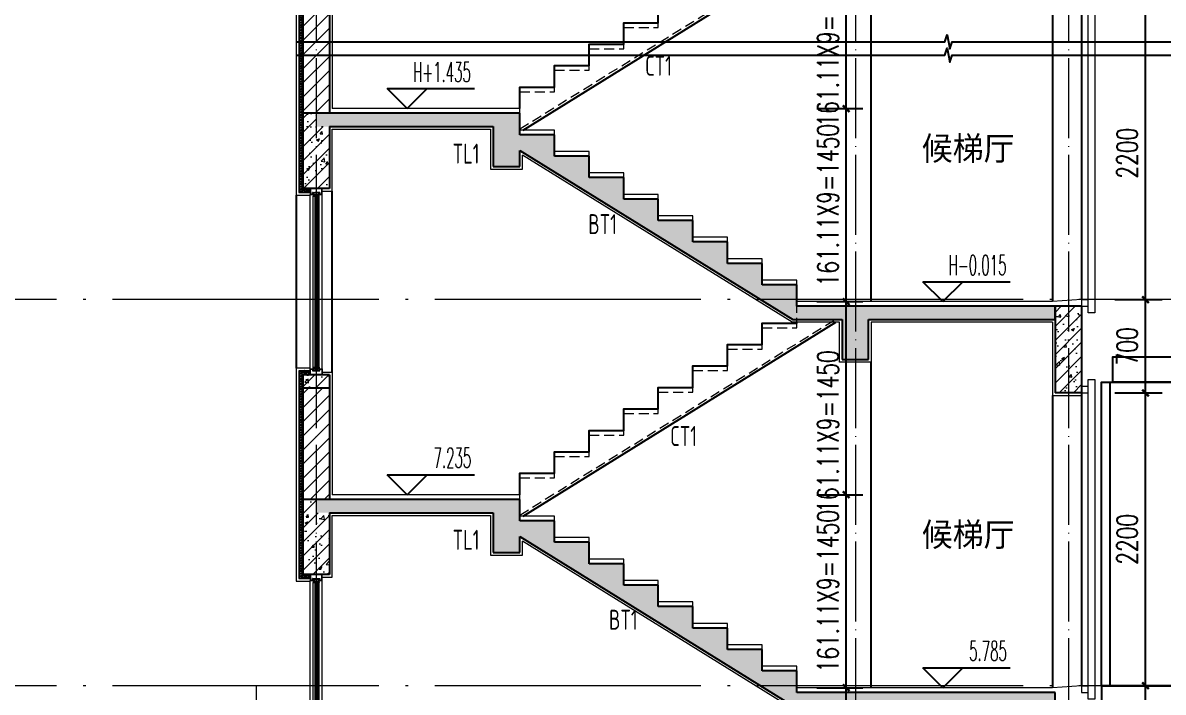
# Model space of a CAD drawing. Extents: x -1712635 to -854203, y -534641 to -21985.
# Drawn here: x -1003817 to -995250, y -115491 to -110464 of the extents above; entities that cross this region are included whole.
import ezdxf
from ezdxf.enums import TextEntityAlignment as Align

# ---------------------------------------------------------------- set-up
doc = ezdxf.new("R2010")
doc.units = 0
doc.header["$LTSCALE"] = 1000
doc.linetypes.add('DOTE', pattern=[2.42, 2, -0.2, 0.02, -0.2])
doc.linetypes.add('HIDDEN', pattern=[0.375, 0.25, -0.125])
doc.layers.get('0').update_dxf_attribs({"linetype": 'CONTINUOUS'})
doc.layers.get('Defpoints').update_dxf_attribs({"linetype": 'CONTINUOUS'})
for name, color, linetype in [('DIM_ELEV', 3, 'CONTINUOUS'), ('DIM_SYMB', 3, 'CONTINUOUS'), ('PUB_DIM', 3, 'CONTINUOUS'), ('PUB_TEXT', 2, 'CONTINUOUS'), ('TEXT', 2, 'CONTINUOUS'), ('WALL', 2, 'CONTINUOUS'), ('尺寸标注', 86, 'CONTINUOUS'), ('看线', 251, 'CONTINUOUS'), ('立面-看线', 251, 'CONTINUOUS'), ('设备', 253, 'CONTINUOUS')]:
    doc.layers.add(name, color=color, linetype=linetype)
for name, color, linetype, lineweight in [('DOTE', 19, 'DOTE', 9), ('PUB_HATCH', 8, 'CONTINUOUS', 9), ('S_WINDOW', 144, 'CONTINUOUS', 15), ('STAIR', 2, 'CONTINUOUS', 18), ('WINDOW', 144, 'CONTINUOUS', 15), ('内粉刷', 37, 'CONTINUOUS', 9), ('细细', 250, 'CONTINUOUS', 0)]:
    doc.layers.add(name, color=color, linetype=linetype, lineweight=lineweight)
doc.styles.add('_TCH_DIM', font='SIMPLEX.shx', dxfattribs={"width": 0.7, "bigfont": 'GBCBIG.shx'})
doc.styles.add('_TCH_DIM_T3', font='SIMPLEX', dxfattribs={"width": 0.705882, "bigfont": 'GBCBIG'})
doc.styles.add('TSSD_REIN', font='tssdeng.shx', dxfattribs={"width": 0.7, "height": 300, "bigfont": 'tssdchn.shx'})
doc.dimstyles.new('_TCH_ARCH&&50', dxfattribs={"dimtxt": 157.5, "dimasz": 50, "dimexe": 125, "dimexo": 150, "dimgap": 58.75, "dimtad": 1, "dimdec": 0, "dimzin": 0, "dimdsep": 46, "dimtxsty": '_TCH_DIM_T3', "dimblk": 'ARCHTICK', "dimcen": 0.09, "dimclrt": 7, "dimazin": 0, "dimtfac": 1, "dimtdec": 0, "dimtix": 1, "dimtmove": 2, "dimatfit": 3, "dimldrblk": 'ARCHTICK', "dimfxl": 0, "dimtolj": 1, "dimtzin": 0, "dimarcsym": 0})
pattern_1 = [(315, (-218910.2607, -140541.0897), (-1.767766953, -1.767766953), []), (315, (-218909.0822, -140541.0897), (-1.767766953, -1.767766953), [])]
pattern_2 = [(315, (-218910.2607, -141979.3279), (-1.767766953, -1.767766953), []), (315, (-218909.0822, -141979.3279), (-1.767766953, -1.767766953), [])]
pattern_3 = [(45, (0, 0), (-53.0330086, 53.0330086), []), (50, (0, 0), (215.178055, -18.82564), [22.5, -247.5]), (355, (0, 0), (-41.6254, 225.65764), [18, -198]), (100.4514, (17.93, -1.57), (173.552815, 206.831863), [19.122057, -210.342634]), (46.1842, (0, 60), (320.172315, -49.655704), [33.75, -371.25]), (96.6356, (26.68, 55.86), (280.39881, 292.23536), [28.68309, -315.5139]), (351.1842, (0, 60), (280.39858, 292.23558), [27, -297]), (21, (30, 45), (179.072116, -120.785667), [22.5, -247.5]), (326, (30, 45), (72.9946, 217.545014), [18, -198]), (71.4514, (44.92, 34.93), (252.06679, 96.75915), [19.122057, -210.342634]), (37.5, (0, 0), (3.6479566, 99.868156), [0, -195.6, 0, -201, 0, -198.75]), (7.5, (0, 0), (78.920861, 118.323514), [0, -114.6, 0, -191.1, 0, -75.75]), (327.5, (-66.9, 0), (160.146731, -6.7664615), [0, -75, 0, -234, 0, -310.5]), (317.5, (-96.9, 0), (174.95585, 30.031495), [0, -97.5, 0, -155.4, 0, -220.5])]

# ---------------------------------------------------------------- blocks, each defined once
blk = doc.blocks.new('zrszerf')
at = {"layer": '细细'}
h = blk.add_hatch(dxfattribs=at)
h.set_pattern_fill('金属', color=256, style=0)
h.set_pattern_definition(pattern_1)
h.paths.add_polyline_path([(257694.9, 608543.3), (257714.9, 608543.3), (257714.9, 608556.8), (257764.9, 608556.8), (257764.9, 608543.3), (257784.9, 608543.3), (257784.9, 608588.3), (257694.9, 608588.3)])
h.paths.add_polyline_path([(257712.9, 608558.8), (257712.9, 608545.3), (257696.9, 608545.3), (257696.9, 608586.3), (257782.9, 608586.3), (257782.9, 608545.3), (257766.9, 608545.3), (257766.9, 608558.8)], flags=16)
h = blk.add_hatch(dxfattribs=at)
h.set_pattern_fill('金属', color=256, style=0)
h.set_pattern_definition(pattern_1)
h.paths.add_polyline_path([(257762.4, 608554.8), (257762.4, 608529.8), (257750.4, 608529.8), (257750.4, 608539.8), (257729.4, 608539.8), (257729.4, 608529.8), (257717.4, 608529.8), (257717.4, 608554.8)])
h.paths.add_polyline_path([(257719.4, 608552.8), (257719.4, 608531.8), (257727.4, 608531.8), (257727.4, 608541.8), (257752.4, 608541.8), (257752.4, 608531.8), (257760.4, 608531.8), (257760.4, 608552.8)], flags=16)
h = blk.add_hatch(color=256, dxfattribs=at)
edge = h.paths.add_edge_path()
edge.add_line((257735.4, 608539.8), (257735.4, 608527.8))
edge.add_arc((257739.9, 608519.5), 9.44, 61.51755, 118.48245, ccw=False)
edge.add_line((257744.4, 608527.8), (257744.4, 608539.8))
edge.add_arc((257739.9, 608548.1), 9.44, 241.51755, 298.48245, ccw=False)
h = blk.add_hatch(dxfattribs=at)
h.set_pattern_fill('金属', color=256, style=0)
h.set_pattern_definition(pattern_2)
h.paths.add_polyline_path([(257694.9, 607233.3), (257714.9, 607233.3), (257714.9, 607219.8), (257764.9, 607219.8), (257764.9, 607233.3), (257784.9, 607233.3), (257784.9, 607188.3), (257694.9, 607188.3)])
h.paths.add_polyline_path([(257712.9, 607217.8), (257712.9, 607231.3), (257696.9, 607231.3), (257696.9, 607190.3), (257782.9, 607190.3), (257782.9, 607231.3), (257766.9, 607231.3), (257766.9, 607217.8)], flags=16)
h = blk.add_hatch(dxfattribs=at)
h.set_pattern_fill('金属', color=256, style=0)
h.set_pattern_definition(pattern_2)
h.paths.add_polyline_path([(257762.4, 607221.8), (257762.4, 607246.8), (257750.4, 607246.8), (257750.4, 607236.8), (257729.4, 607236.8), (257729.4, 607246.8), (257717.4, 607246.8), (257717.4, 607221.8)])
h.paths.add_polyline_path([(257719.4, 607223.8), (257719.4, 607244.8), (257727.4, 607244.8), (257727.4, 607234.8), (257752.4, 607234.8), (257752.4, 607244.8), (257760.4, 607244.8), (257760.4, 607223.8)], flags=16)
h = blk.add_hatch(color=256, dxfattribs=at)
edge = h.paths.add_edge_path()
edge.add_line((257735.4, 607236.8), (257735.4, 607248.8))
edge.add_arc((257739.9, 607257.1), 9.44, 241.51755, 298.48245)
edge.add_line((257744.4, 607248.8), (257744.4, 607236.8))
edge.add_arc((257739.9, 607228.5), 9.44, 61.51755, 118.48245)
at = {"layer": 'S_WINDOW'}
for p, q in [((257694.9, 607233.3), (257694.9, 608543.3)), ((257717.4, 607246.8), (257717.4, 608529.8)), ((257762.4, 607246.8), (257762.4, 608529.8)), ((257784.9, 607233.3), (257784.9, 608543.3))]:
    blk.add_line(p, q, dxfattribs=at)
for points in [[(257784.9, 608588.3), (257784.9, 608543.3), (257764.9, 608543.3), (257764.9, 608556.8), (257714.9, 608556.8), (257714.9, 608543.3), (257694.9, 608543.3), (257694.9, 608588.3)], [(257782.9, 608586.3), (257782.9, 608545.3), (257766.9, 608545.3), (257766.9, 608558.8), (257712.9, 608558.8), (257712.9, 608545.3), (257696.9, 608545.3), (257696.9, 608586.3)], [(257762.4, 608554.8), (257762.4, 608529.8), (257750.4, 608529.8), (257750.4, 608539.8), (257729.4, 608539.8), (257729.4, 608529.8), (257717.4, 608529.8), (257717.4, 608554.8)], [(257760.4, 608552.8), (257760.4, 608531.8), (257752.4, 608531.8), (257752.4, 608541.8), (257727.4, 608541.8), (257727.4, 608531.8), (257719.4, 608531.8), (257719.4, 608552.8)], [(257784.9, 607188.3), (257784.9, 607233.3), (257764.9, 607233.3), (257764.9, 607219.8), (257714.9, 607219.8), (257714.9, 607233.3), (257694.9, 607233.3), (257694.9, 607188.3)], [(257782.9, 607190.3), (257782.9, 607231.3), (257766.9, 607231.3), (257766.9, 607217.8), (257712.9, 607217.8), (257712.9, 607231.3), (257696.9, 607231.3), (257696.9, 607190.3)], [(257762.4, 607221.8), (257762.4, 607246.8), (257750.4, 607246.8), (257750.4, 607236.8), (257729.4, 607236.8), (257729.4, 607246.8), (257717.4, 607246.8), (257717.4, 607221.8)], [(257760.4, 607223.8), (257760.4, 607244.8), (257752.4, 607244.8), (257752.4, 607234.8), (257727.4, 607234.8), (257727.4, 607244.8), (257719.4, 607244.8), (257719.4, 607223.8)]]:
    blk.add_lwpolyline(points, close=True, dxfattribs=at)
at = {"layer": '细细'}
for points in [[(257729.4, 608529.8), (257729.4, 607246.8)], [(257735.4, 607248.8), (257735.4, 608539.8)], [(257744.4, 607248.8), (257744.4, 608539.8)], [(257750.4, 608529.8), (257750.4, 607246.8)]]:
    blk.add_lwpolyline(points, dxfattribs=at)
for points in [[(257735.4, 608539.8), (257735.4, 608527.8, -0.253805), (257744.4, 608527.8), (257744.4, 608539.8, -0.253805)], [(257735.4, 607236.8), (257735.4, 607248.8, 0.253805), (257744.4, 607248.8), (257744.4, 607236.8, 0.253805)]]:
    blk.add_lwpolyline(points, format="xyb", close=True, dxfattribs=at)
blk = doc.blocks.new('A$C3EC504A2')
at = {"layer": '设备', "color": 206}
for p, q in [((143.4, 1764), (-143.4, 1764)), ((-91.6, 1764), (-91.6, -1418.3)), ((82.9, 1764), (82.9, -1418.3)), ((82.9, 1764), (82.9, 1570.1)), ((-172.5, 1734.9), (-143, 1734.9)), ((-133, 1724.9), (-133, 1609.2)), ((132.9, 1724.9), (132.9, 1609.2)), ((172.5, 1734.9), (142.9, 1734.9)), ((-91.6, 1570.1), (-242.2, 1570.1)), ((-213.1, 1599.2), (-143, 1599.2)), ((242.2, 1570.1), (82.9, 1570.1)), ((213.1, 1599.2), (142.9, 1599.2)), ((-952.1, 1158.1), (-868.8, 1158.1)), ((-175, -1204.9), (-175, -869.8)), ((175, -1204.9), (175, -869.8)), ((300, -1037.9), (-300, -1037.9)), ((-959.6, -1298), (834.8, -1298)), ((-959.6, -1298), (-959.6, -1418.3)), ((834.8, -1298), (834.8, -1418.3)), ((-959.6, -1418.3), (834.8, -1418.3)), ((143.4, -1462), (-143.4, -1462)), ((-141.6, -1418.3), (-141.6, -1462)), ((-91.6, -1462), (-91.6, -1585.7)), ((82.9, -1462), (82.9, -1585.7)), ((132.9, -1418.3), (132.9, -1462)), ((-213.1, -1556.6), (-143, -1556.6)), ((-172.5, -1491.1), (-143, -1491.1)), ((-133, -1501.1), (-133, -1546.6)), ((132.9, -1501.1), (132.9, -1546.6)), ((172.5, -1491.1), (142.9, -1491.1)), ((213.1, -1556.6), (142.9, -1556.6)), ((242.2, -1585.7), (-242.2, -1585.7))]:
    blk.add_line(p, q, dxfattribs=at)
for points in [[(722.6, 1363.4), (722.6, 1158.1), (-868.8, 1158.1), (-868.8, 1363.4)], [(722.6, 1158.1), (722.6, -1298), (-959.6, -1298), (-959.6, 1158.1)]]:
    blk.add_lwpolyline(points, close=True, dxfattribs=at)
for points in [[(-959.6, 1158.1), (-892.8, 1158.1), (-892.8, -1298)], [(722.6, 1158.1), (805.8, 1158.1), (805.8, -1298)]]:
    blk.add_lwpolyline(points, dxfattribs=at)
for centre, radius, start, end in [((-143.4, 1734.9), 29.1, 90.00001, 180.00001), ((143.4, 1734.9), 29.1, 0.00001, 90.00001), ((-143, 1724.9), 10, 0.00001, 90.00001), ((142.9, 1724.9), 10, 90.00001, 180.00001), ((-213.1, 1570.1), 29.1, 90.00001, 180.00001), ((-143, 1609.2), 10, 270.00001, 0.00001), ((142.9, 1609.2), 10, 180.00001, 270.00001), ((213.1, 1570.1), 29.1, 0.00001, 90.00001), ((-143.4, -1491.1), 29.1, 90.00001, 180.00001), ((143.4, -1491.1), 29.1, 0.00001, 90.00001), ((-213.1, -1585.7), 29.1, 90.00001, 180.00001), ((-143, -1501.1), 10, 0.00001, 90.00001), ((-143, -1546.6), 10, 270.00001, 0.00001), ((142.9, -1501.1), 10, 90.00001, 180.00001), ((142.9, -1546.6), 10, 180.00001, 270.00001), ((213.1, -1585.7), 29.1, 0.00001, 90.00001)]:
    blk.add_arc(centre, radius, start, end, dxfattribs=at)
blk = doc.blocks.new('FGSDFSFSEFESFES')
at = {"layer": 'WINDOW', "ltscale": 0.8}
for p, q in [((175258.6, -121034), (175208.6, -121034)), ((175258.6, -121084), (175208.6, -121084)), ((175258.6, -123284), (175208.6, -123284)), ((175258.6, -123334), (175208.6, -123334))]:
    blk.add_line(p, q, dxfattribs=at)
blk.add_lwpolyline([(175158.6, -123384), (175208.6, -123384), (175208.6, -120984), (175158.6, -120984), (175158.6, -123384)], dxfattribs=at)
blk = doc.blocks.new('BFGBFBCBVFB')
at = {"layer": 'PUB_HATCH'}
h = blk.add_hatch(dxfattribs=at)
h.set_pattern_fill('钢筋混凝土', color=256, scale=30, style=0)
h.set_pattern_definition(pattern_3)
h.paths.add_polyline_path([(894172.3, 26030), (894172.3, 25380), (894372.3, 25380), (894372.3, 26030)])
h = blk.add_hatch(dxfattribs=at)
h.set_pattern_fill('钢筋混凝土', color=256, scale=30, style=0)
h.set_pattern_definition(pattern_3)
h.paths.add_polyline_path([(888522.3, 25515), (888522.3, 25415), (888722.3, 25415), (888722.3, 25515)])
h = blk.add_hatch(dxfattribs=at)
h.set_pattern_fill('普通砖', color=256, scale=30, style=0)
h.set_pattern_definition([(45, (0, 53.85), (-53.03303, 53.03303), [])])
h.paths.add_polyline_path([(888722.4, 25415), (888522.4, 25415), (888522.4, 24580), (888722.4, 24580)])
h = blk.add_hatch(dxfattribs=at)
h.set_pattern_fill('钢筋混凝土', color=256, scale=30, style=0)
h.set_pattern_definition(pattern_3)
h.paths.add_polyline_path([(888722.3, 24480), (888622.3, 24480), (888622.3, 24580), (888522.3, 24580), (888522.3, 24015), (888722.3, 24015)])
h = blk.add_hatch(dxfattribs=at)
h.set_pattern_fill('钢筋混凝土', color=256, scale=30, style=0)
h.set_pattern_definition(pattern_3)
h.paths.add_polyline_path([(888622.3, 24580), (888622.3, 24480), (889952.4, 24480), (889952.4, 24180), (890152.4, 24180), (890152.4, 24301.2), (892203.9, 23030), (892572.4, 23030), (892572.4, 22730), (892772.4, 22730), (892772.4, 23030), (894172.3, 23030), (894172.3, 23130), (892232.4, 23130), (892232.4, 23291.1), (891972.4, 23291.1), (891972.4, 23452.2), (891712.4, 23452.2), (891712.4, 23613.3), (891452.4, 23613.3), (891452.4, 23774.4), (891192.4, 23774.4), (891192.4, 23935.5), (890932.4, 23935.5), (890932.4, 24096.6), (890672.4, 24096.6), (890672.4, 24257.8), (890412.4, 24257.8), (890412.4, 24418.9), (890152.4, 24418.9), (890152.4, 24580)])
at = {"layer": '立面-看线'}
h = blk.add_hatch(dxfattribs=at)
h.set_pattern_fill('HONEY', color=256, scale=7)
h.set_pattern_definition([(0, (77469.076, -360831.97), (16.66875, 9.623705), [11.1125, -22.225]), (120, (77469.076, -360831.97), (-16.66874801, 9.62370845), [11.1125, -22.225]), (60, (77469.076, -360831.97), (1.99e-06, 19.24741345), [-22.225, 11.1125])])
h.paths.add_polyline_path([(888492.3, 24615), (888522.3, 24615), (888522.3, 25515), (888577.3, 25515), (888577.3, 25545), (888492.3, 25545)])
h = blk.add_hatch(dxfattribs=at)
h.set_pattern_fill('HONEY', color=256, scale=7)
h.set_pattern_definition([(0, (77469.098, -360831.968), (16.66875, 9.623705), [11.1125, -22.225]), (120, (77469.098, -360831.968), (-16.66874801, 9.62370845), [11.1125, -22.225]), (60, (77469.098, -360831.968), (1.99e-06, 19.24741345), [-22.225, 11.1125])])
h.paths.add_polyline_path([(888492.3, 24615), (888522.3, 24615), (888522.3, 24015), (888577.3, 24015), (888577.3, 23985), (888492.3, 23985)])
at = {"layer": 'PUB_HATCH', "color": 215}
blk.add_lwpolyline([(888577.3, 25545), (888492.3, 25545), (888492.3, 23985), (888577.3, 23985)], dxfattribs=at)
at = {"layer": 'STAIR', "linetype": 'HIDDEN', "ltscale": 0.3}
blk.add_line((890152.4, 24462.3), (892520.9, 25930), dxfattribs=at)
blk.add_lwpolyline([(890152.4, 24580), (890152.4, 24741.1), (890412.4, 24741.1), (890412.4, 24902.2), (890672.4, 24902.2), (890672.4, 25063.3), (890932.4, 25063.3), (890932.4, 25224.4), (891192.4, 25224.4), (891192.4, 25385.5), (891452.4, 25385.5), (891452.4, 25546.6), (891712.4, 25546.6), (891712.4, 25707.8), (891972.4, 25707.8), (891972.4, 25868.9), (892232.4, 25868.9), (892232.4, 26030)], dxfattribs=at)
at = {"layer": 'WALL'}
for p, q in [((894172.3, 26030), (894172.3, 25380)), ((894372.3, 26030), (894172.3, 26030)), ((894372.3, 26030), (894372.3, 25380)), ((888522.3, 25515), (888522.3, 25415)), ((888722.3, 25515), (888522.3, 25515)), ((888722.3, 25515), (888722.3, 25415)), ((888722.3, 25415), (888522.3, 25415)), ((888522.4, 25415), (888522.4, 24580)), ((888722.3, 25415), (888722.4, 25415)), ((888722.4, 25415), (888722.4, 24580)), ((894372.3, 25380), (894172.3, 25380)), ((888522.3, 24580), (888522.3, 24015)), ((888622.3, 24580), (888522.3, 24580)), ((888622.3, 24580), (888522.4, 24580)), ((890152.4, 24580), (888622.3, 24580)), ((890152.4, 24418.9), (890152.4, 24580)), ((888722.3, 24480), (888722.3, 24015)), ((888722.3, 24480), (889952.4, 24480)), ((889952.4, 24480), (889952.4, 24180)), ((890412.4, 24418.9), (890152.4, 24418.9)), ((890412.4, 24257.8), (890412.4, 24418.9)), ((890152.4, 24180), (890152.4, 24301.2)), ((890152.4, 24301.2), (892203.9, 23030)), ((890672.4, 24257.8), (890412.4, 24257.8)), ((890672.4, 24096.6), (890672.4, 24257.8)), ((889952.4, 24180), (890152.4, 24180)), ((890932.4, 24096.6), (890672.4, 24096.6)), ((890932.4, 23935.5), (890932.4, 24096.6)), ((888722.3, 24015), (888522.3, 24015)), ((891192.4, 23935.5), (890932.4, 23935.5)), ((891192.4, 23774.4), (891192.4, 23935.5)), ((891452.4, 23774.4), (891192.4, 23774.4)), ((891452.4, 23613.3), (891452.4, 23774.4)), ((891712.4, 23613.3), (891452.4, 23613.3)), ((891712.4, 23452.2), (891712.4, 23613.3)), ((891972.4, 23452.2), (891712.4, 23452.2)), ((891972.4, 23291.1), (891972.4, 23452.2)), ((892232.4, 23291.1), (891972.4, 23291.1)), ((892232.4, 23130), (892232.4, 23291.1)), ((894172.3, 23130), (892232.4, 23130)), ((894172.3, 23030), (894172.3, 23130)), ((892203.9, 23030), (892572.4, 23030)), ((892572.4, 23030), (892572.4, 22730)), ((892772.4, 22730), (892772.4, 23030)), ((892772.4, 23030), (894172.3, 23030)), ((892572.4, 22730), (892772.4, 22730))]:
    blk.add_line(p, q, dxfattribs=at)
at = {"layer": '内粉刷'}
for p, q in [((890152.4, 24615), (888742.3, 24615)), ((888742.3, 24460), (889932.4, 24460)), ((889932.4, 24460), (889932.4, 24160)), ((890172.4, 24160), (890172.4, 24265.3)), ((889932.4, 24160), (890172.4, 24160)), ((894152.4, 23165), (892232.4, 23165))]:
    blk.add_line(p, q, dxfattribs=at)
for points in [[(894372.4, 26080), (894152.4, 26065)], [(894372.4, 26080), (894372.4, 26030)], [(894152.4, 25910), (894152.4, 25360), (894372.4, 25360)], [(888577.3, 25565), (888472.3, 25565), (888472.3, 23965), (888577.3, 23965)], [(888667.3, 25535), (888742.3, 25535), (888742.3, 24615)], [(892232.4, 23165), (892232.4, 23326.1), (891972.4, 23326.1), (891972.4, 23487.2), (891712.4, 23487.2), (891712.4, 23648.3), (891452.4, 23648.3), (891452.4, 23809.4), (891192.4, 23809.4), (891192.4, 23970.5), (890932.4, 23970.5), (890932.4, 24131.6), (890672.4, 24131.6), (890672.4, 24292.8), (890412.4, 24292.8), (890412.4, 24453.9), (890152.4, 24453.9), (890152.4, 24615)], [(888667.3, 23995), (888742.3, 23995), (888742.3, 24460)], [(894152.4, 23010), (892792.4, 23010), (892792.4, 22710), (892552.4, 22710), (892552.4, 23010), (892198.2, 23010), (890172.4, 24265.3)]]:
    blk.add_lwpolyline(points, dxfattribs=at)
at = {"layer": '看线'}
for p, q in [((888472.3, 26865), (888472.3, 25565)), ((888742.3, 25535), (888742.3, 26895)), ((892792.4, 23165), (892792.4, 25610)), ((894152.4, 25360), (894152.4, 23165)), ((894372.3, 25380), (894372.3, 23180))]:
    blk.add_line(p, q, dxfattribs=at)
at = {"layer": '看线', "color": 32}
blk.add_line((890176.7, 24453.9), (892526.6, 25910), dxfattribs=at)
blk.add_lwpolyline([(890152.4, 24615), (890152.4, 24776.1), (890412.4, 24776.1), (890412.4, 24937.2), (890672.4, 24937.2), (890672.4, 25098.3), (890932.4, 25098.3), (890932.4, 25259.4), (891192.4, 25259.4), (891192.4, 25420.5), (891452.4, 25420.5), (891452.4, 25581.6), (891712.4, 25581.6), (891712.4, 25742.8), (891972.4, 25742.8), (891972.4, 25903.9), (892232.4, 25903.9), (892232.4, 25910)], dxfattribs=at)
at = {"xscale": -1}
for name, p in [('zrszerf', (1146362.2, -581673.3)), ('FGSDFSFSEFESFES', (1069630.9, 146464))]:
    blk.add_blockref(name, p, dxfattribs=at)
blk = doc.blocks.new('_ArchTick')
at = {"color": 0, "const_width": 0.35}
blk.add_lwpolyline([(-0.5, -0.5), (0.5, 0.5)], dxfattribs=at)
blk = doc.blocks.new('*D974')
at = {"layer": 'Defpoints', "color": 0}
for p in [(-998002.8, -109658.4), (-997631.7, -109658.4), (-998002.8, -111108.4)]:
    blk.add_point(p, dxfattribs=at)
at = {"layer": '尺寸标注', "color": 0, "lineweight": -2}
for p, q in [((-997852.8, -109658.4), (-997506.7, -109658.4)), ((-997631.7, -111108.4), (-997631.7, -109658.4)), ((-997852.8, -111108.4), (-997506.7, -111108.4))]:
    blk.add_line(p, q, dxfattribs=at)
at = {"layer": '尺寸标注', "color": 0, "lineweight": -2, "xscale": 50, "yscale": 50, "zscale": 50}
for p, rotation in [((-997631.7, -109658.4), 90), ((-997631.7, -111108.4), 270)]:
    blk.add_blockref('_ArchTick', p, dxfattribs=dict(at, rotation=rotation))
at = {"layer": '尺寸标注', "color": 7, "insert": (-997769.2, -110633.4), "char_height": 157.5, "attachment_point": 5, "rotation": 90, "style": '_TCH_DIM_T3'}
blk.add_mtext('\\A1;161.11X9=1450', dxfattribs=at)
blk = doc.blocks.new('*D975')
at = {"layer": 'Defpoints', "color": 0}
for p in [(-998002.8, -111108.4), (-997631.7, -111108.4), (-998002.8, -112558.4)]:
    blk.add_point(p, dxfattribs=at)
at = {"layer": '尺寸标注', "color": 0, "lineweight": -2}
for p, q in [((-997852.8, -111108.4), (-997506.7, -111108.4)), ((-997631.7, -112558.4), (-997631.7, -111108.4)), ((-997852.8, -112558.4), (-997506.7, -112558.4))]:
    blk.add_line(p, q, dxfattribs=at)
at = {"layer": '尺寸标注', "color": 0, "lineweight": -2, "xscale": 50, "yscale": 50, "zscale": 50}
for p, rotation in [((-997631.7, -111108.4), 90), ((-997631.7, -112558.4), 270)]:
    blk.add_blockref('_ArchTick', p, dxfattribs=dict(at, rotation=rotation))
at = {"layer": '尺寸标注', "color": 7, "insert": (-997769.2, -111833.4), "char_height": 157.5, "attachment_point": 5, "rotation": 90, "style": '_TCH_DIM_T3'}
blk.add_mtext('\\A1;161.11X9=1450', dxfattribs=at)
blk = doc.blocks.new('*D976')
at = {"layer": 'Defpoints', "color": 0}
for p in [(-998002.8, -112558.4), (-997631.7, -112558.4), (-998002.8, -114008.4)]:
    blk.add_point(p, dxfattribs=at)
at = {"layer": '尺寸标注', "color": 0, "lineweight": -2}
for p, q in [((-997852.8, -112558.4), (-997506.7, -112558.4)), ((-997631.7, -114008.4), (-997631.7, -112558.4)), ((-997852.8, -114008.4), (-997506.7, -114008.4))]:
    blk.add_line(p, q, dxfattribs=at)
at = {"layer": '尺寸标注', "color": 0, "lineweight": -2, "xscale": 50, "yscale": 50, "zscale": 50}
for p, rotation in [((-997631.7, -112558.4), 90), ((-997631.7, -114008.4), 270)]:
    blk.add_blockref('_ArchTick', p, dxfattribs=dict(at, rotation=rotation))
at = {"layer": '尺寸标注', "color": 7, "insert": (-997769.2, -113533.4), "char_height": 157.5, "attachment_point": 5, "rotation": 90, "style": '_TCH_DIM_T3'}
blk.add_mtext('\\A1;161.11X9=1450', dxfattribs=at)
blk = doc.blocks.new('*D977')
at = {"layer": 'Defpoints', "color": 0}
for p in [(-998002.8, -114008.4), (-997631.7, -114008.4), (-998002.8, -115458.4)]:
    blk.add_point(p, dxfattribs=at)
at = {"layer": '尺寸标注', "color": 0, "lineweight": -2}
for p, q in [((-997852.8, -114008.4), (-997506.7, -114008.4)), ((-997631.7, -115458.4), (-997631.7, -114008.4)), ((-997852.8, -115458.4), (-997506.7, -115458.4))]:
    blk.add_line(p, q, dxfattribs=at)
at = {"layer": '尺寸标注', "color": 0, "lineweight": -2, "xscale": 50, "yscale": 50, "zscale": 50}
for p, rotation in [((-997631.7, -114008.4), 90), ((-997631.7, -115458.4), 270)]:
    blk.add_blockref('_ArchTick', p, dxfattribs=dict(at, rotation=rotation))
at = {"layer": '尺寸标注', "color": 7, "insert": (-997769.2, -114733.4), "char_height": 157.5, "attachment_point": 5, "rotation": 90, "style": '_TCH_DIM_T3'}
blk.add_mtext('\\A1;161.11X9=1450', dxfattribs=at)
blk = doc.blocks.new('*D978')
at = {"layer": 'Defpoints', "color": 0}
for p in [(-998002.8, -115458.4), (-997631.7, -115458.4), (-998002.8, -116908.4)]:
    blk.add_point(p, dxfattribs=at)
at = {"layer": '尺寸标注', "color": 0, "lineweight": -2}
for p, q in [((-997852.8, -115458.4), (-997506.7, -115458.4)), ((-997631.7, -116908.4), (-997631.7, -115458.4)), ((-997852.8, -116908.4), (-997506.7, -116908.4))]:
    blk.add_line(p, q, dxfattribs=at)
at = {"layer": '尺寸标注', "color": 0, "lineweight": -2, "xscale": 50, "yscale": 50, "zscale": 50}
for p, rotation in [((-997631.7, -115458.4), 90), ((-997631.7, -116908.4), 270)]:
    blk.add_blockref('_ArchTick', p, dxfattribs=dict(at, rotation=rotation))
at = {"layer": '尺寸标注', "color": 7, "insert": (-997769.2, -116433.4), "char_height": 157.5, "attachment_point": 5, "rotation": 90, "style": '_TCH_DIM_T3'}
blk.add_mtext('\\A1;161.11X9=1450', dxfattribs=at)
blk = doc.blocks.new('*D1001')
at = {"layer": 'Defpoints', "color": 0}
for p in [(-995762.8, -115443.4), (-995383.3, -115443.4), (-995762.8, -116143.4)]:
    blk.add_point(p, dxfattribs=at)
at = {"layer": 'PUB_DIM', "color": 0, "lineweight": -2}
for p, q in [((-995612.8, -115443.4), (-995258.3, -115443.4)), ((-995383.3, -116143.4), (-995383.3, -115443.4)), ((-995612.8, -116143.4), (-995258.3, -116143.4))]:
    blk.add_line(p, q, dxfattribs=at)
at = {"layer": 'PUB_DIM', "color": 0, "lineweight": -2, "xscale": 50, "yscale": 50, "zscale": 50}
for p, rotation in [((-995383.3, -115443.4), 90), ((-995383.3, -116143.4), 270)]:
    blk.add_blockref('_ArchTick', p, dxfattribs=dict(at, rotation=rotation))
at = {"layer": 'PUB_DIM', "color": 7, "insert": (-995520.8, -115793.4), "char_height": 157.5, "attachment_point": 5, "rotation": 90, "style": '_TCH_DIM_T3'}
blk.add_mtext('\\A1;700', dxfattribs=at)
blk = doc.blocks.new('*D1002')
at = {"layer": 'Defpoints', "color": 0}
for p in [(-995762.8, -113243.4), (-995383.3, -113243.4), (-995762.8, -115443.4)]:
    blk.add_point(p, dxfattribs=at)
at = {"layer": 'PUB_DIM', "color": 0, "lineweight": -2}
for p, q in [((-995612.8, -113243.4), (-995258.3, -113243.4)), ((-995383.3, -115443.4), (-995383.3, -113243.4)), ((-995612.8, -115443.4), (-995258.3, -115443.4))]:
    blk.add_line(p, q, dxfattribs=at)
at = {"layer": 'PUB_DIM', "color": 0, "lineweight": -2, "xscale": 50, "yscale": 50, "zscale": 50}
for p, rotation in [((-995383.3, -113243.4), 90), ((-995383.3, -115443.4), 270)]:
    blk.add_blockref('_ArchTick', p, dxfattribs=dict(at, rotation=rotation))
at = {"layer": 'PUB_DIM', "color": 7, "insert": (-995520.8, -114343.4), "char_height": 157.5, "attachment_point": 5, "rotation": 90, "style": '_TCH_DIM_T3'}
blk.add_mtext('\\A1;2200', dxfattribs=at)
blk = doc.blocks.new('*D1003')
at = {"layer": 'Defpoints', "color": 0}
for p in [(-995762.8, -112543.4), (-995383.3, -112543.4), (-995762.8, -113243.4)]:
    blk.add_point(p, dxfattribs=at)
at = {"layer": 'PUB_DIM', "color": 0, "lineweight": -2}
for p, q in [((-995612.8, -112543.4), (-995258.3, -112543.4)), ((-995383.3, -113243.4), (-995383.3, -112543.4)), ((-995612.8, -113243.4), (-995258.3, -113243.4))]:
    blk.add_line(p, q, dxfattribs=at)
at = {"layer": 'PUB_DIM', "color": 0, "lineweight": -2, "xscale": 50, "yscale": 50, "zscale": 50}
for p, rotation in [((-995383.3, -112543.4), 90), ((-995383.3, -113243.4), 270)]:
    blk.add_blockref('_ArchTick', p, dxfattribs=dict(at, rotation=rotation))
at = {"layer": 'PUB_DIM', "color": 7, "insert": (-995520.8, -112893.4), "char_height": 157.5, "attachment_point": 5, "rotation": 90, "style": '_TCH_DIM_T3'}
blk.add_mtext('\\A1;700', dxfattribs=at)
blk = doc.blocks.new('*D1004')
at = {"layer": 'Defpoints', "color": 0}
for p in [(-995762.8, -110343.4), (-995383.3, -110343.4), (-995762.8, -112543.4)]:
    blk.add_point(p, dxfattribs=at)
at = {"layer": 'PUB_DIM', "color": 0, "lineweight": -2}
for p, q in [((-995612.8, -110343.4), (-995258.3, -110343.4)), ((-995383.3, -112543.4), (-995383.3, -110343.4)), ((-995612.8, -112543.4), (-995258.3, -112543.4))]:
    blk.add_line(p, q, dxfattribs=at)
at = {"layer": 'PUB_DIM', "color": 0, "lineweight": -2, "xscale": 50, "yscale": 50, "zscale": 50}
for p, rotation in [((-995383.3, -110343.4), 90), ((-995383.3, -112543.4), 270)]:
    blk.add_blockref('_ArchTick', p, dxfattribs=dict(at, rotation=rotation))
at = {"layer": 'PUB_DIM', "color": 7, "insert": (-995520.8, -111443.4), "char_height": 157.5, "attachment_point": 5, "rotation": 90, "style": '_TCH_DIM_T3'}
blk.add_mtext('\\A1;2200', dxfattribs=at)

msp = doc.modelspace()

# ---------------------------------------------------------------- linework, layer by layer
at = {"layer": 'DIM_ELEV', "color": 6}
for p, q in [((-1000928.45, -111108.38), (-1001078.45, -110958.38)), ((-1001078.45, -110958.38), (-1000422.45, -110958.38)), ((-1000928.45, -111108.38), (-1000778.45, -110958.38)), ((-996905.2, -112558.4), (-997055.2, -112408.4)), ((-997055.2, -112408.4), (-996399.2, -112408.4)), ((-996905.2, -112558.4), (-996755.2, -112408.4)), ((-1000928.45, -114008.38), (-1001078.45, -113858.38)), ((-1001078.45, -113858.38), (-1000422.45, -113858.38)), ((-1000928.45, -114008.38), (-1000778.45, -113858.38)), ((-996905.2, -115458.4), (-997055.2, -115308.4)), ((-997055.2, -115308.4), (-996399.2, -115308.4)), ((-996905.2, -115458.4), (-996755.2, -115308.4))]:
    msp.add_line(p, q, dxfattribs=at)
at = {"layer": 'DIM_SYMB', "color": 5}
for points in [[(-1001762.86, -110606.4), (-996890.94, -110606.4), (-996871.83, -110553.9), (-996853.32, -110658.9), (-996834.69, -110606.4), (-991962.77, -110606.4)], [(-1001762.86, -110706.4), (-996890.94, -110706.4), (-996871.83, -110653.9), (-996853.32, -110758.9), (-996834.69, -110706.4), (-991962.77, -110706.4)]]:
    msp.add_lwpolyline(points, dxfattribs=at)
at = {"layer": 'DOTE', "linetype": 'DOTE', "ltscale": 0.3}
for p, q in [((-1001612.84, -102743.41), (-1001612.82, -127643.41)), ((-997562.84, -102743.41), (-997562.82, -127643.41)), ((-995962.84, -102743.41), (-995962.82, -127643.41)), ((-1002062.82, -115443.41), (-1002062.82, -127643.41))]:
    msp.add_line(p, q, dxfattribs=at)
at = {"layer": 'DOTE', "linetype": 'DOTE'}
for p, q in [((-991462.77, -112543.41), (-1006939.83, -112543.41)), ((-991462.77, -112543.41), (-1006939.83, -112543.41)), ((-991462.77, -115443.41), (-1006939.83, -115443.41))]:
    msp.add_line(p, q, dxfattribs=at)
at = {"layer": '内粉刷'}
for points in [[(-995862.8, -115443.39), (-996082.79, -115458.39)], [(-995862.8, -115443.39), (-995862.8, -115493.39)]]:
    msp.add_lwpolyline(points, dxfattribs=at)

# ---------------------------------------------------------------- block references
for p in [(-1890235.23, -135723.2), (-1890235.23, -138623.2)]:
    msp.add_blockref('BFGBFBCBVFB', p)
at = {"xscale": 0.9285492283842308, "yscale": 0.9285492283842308, "zscale": 0.9285492283842308}
msp.add_blockref('A$C3EC504A2', (-994821.74, -114238.16), dxfattribs=at)
at = {"xscale": -1}
msp.add_blockref('zrszerf', (-743872.93, -723196.71), dxfattribs=at)

# ---------------------------------------------------------------- texts
at = {"layer": 'DIM_ELEV', "color": 7, "style": '_TCH_DIM', "width": 0.494118}
for s, p in [('H+1.435', (-1000885.45, -110908.33)), ('H-0.015', (-996862.2, -112358.35))]:
    msp.add_text(s, height=148.75, dxfattribs=at).set_placement(p)
at = {"layer": 'PUB_TEXT'}
for p in [(-997064.06, -111496.83), (-997064.06, -114396.83)]:
    msp.add_text('候梯厅', height=178.723, dxfattribs=at).set_placement(p)
at = {"layer": 'PUB_TEXT', "color": 6, "style": '_TCH_DIM', "width": 0.494118}
for s, p in [('7.235', (-1000731.45, -113805.88)), ('5.785', (-996708.2, -115255.9))]:
    msp.add_text(s, height=148.75, dxfattribs=at).set_placement(p)
at = {"layer": 'TEXT', "color": 230, "style": 'TSSD_REIN', "width": 0.7}
for s, p in [('CT1', (-999041.93, -110861.97)), ('TL1', (-1000487.24, -111521.77)), ('BT1', (-999461.29, -112051.16)), ('CT1', (-998853.18, -113642.75)), ('TL1', (-1000487.19, -114421.77)), ('BT1', (-999305.77, -115022.16))]:
    msp.add_text(s, height=150, dxfattribs=at).set_placement(p, align=Align.CENTER)

# ---------------------------------------------------------------- dimensions: what is measured, and where the dimension line sits
at = {"layer": 'PUB_DIM'}
for p1, p2, picture, middle in [((-995762.79, -112543.41), (-995762.79, -110343.38), '*D1004', (-995520.75, -111443.39)), ((-995762.79, -113243.38), (-995762.79, -112543.41), '*D1003', (-995520.75, -112893.39)), ((-995762.79, -115443.41), (-995762.79, -113243.38), '*D1002', (-995520.75, -114343.39)), ((-995762.79, -116143.39), (-995762.79, -115443.41), '*D1001', (-995520.75, -115793.4))]:
    dim = msp.add_aligned_dim(p1=p1, p2=p2, distance=-379.54, dimstyle='_TCH_ARCH&&50', dxfattribs=at)
    dim.commit()
    dim.dimension.update_dxf_attribs({"geometry": picture, "text_midpoint": middle})
at = {"layer": '尺寸标注', "color": 106}
for base, p1, p2, picture, middle in [((-997631.67, -109658.39), (-998002.82, -111108.39), (-998002.82, -109658.39), '*D974', (-997769.17, -110633.39)), ((-997631.67, -112558.39), (-998002.82, -114008.39), (-998002.82, -112558.39), '*D976', (-997769.17, -113533.39)), ((-997631.67, -115458.39), (-998002.82, -116908.41), (-998002.82, -115458.39), '*D978', (-997769.17, -116433.4))]:
    dim = msp.add_linear_dim(base=base, p1=p1, p2=p2, angle=90, text='161.11X9=1450', dimstyle='_TCH_ARCH&&50', dxfattribs=at)
    dim.commit()
    dim.dimension.update_dxf_attribs({"geometry": picture, "text_midpoint": middle, "dimtype": 161})
for p1, p2, picture, middle in [((-998002.82, -112558.39), (-998002.82, -111108.39), '*D975', (-997769.17, -111833.39)), ((-998002.82, -115458.39), (-998002.82, -114008.39), '*D977', (-997769.17, -114733.39))]:
    dim = msp.add_aligned_dim(p1=p1, p2=p2, distance=-371.15, text='161.11X9=1450', dimstyle='_TCH_ARCH&&50', dxfattribs=at)
    dim.commit()
    dim.dimension.update_dxf_attribs({"geometry": picture, "text_midpoint": middle})

doc.saveas('drawing.dxf')
